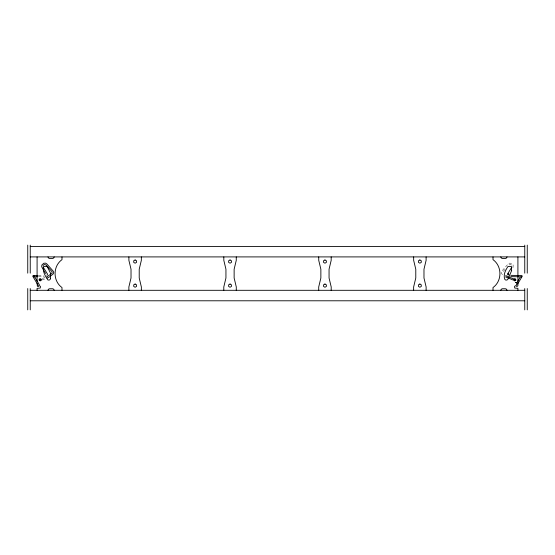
<?xml version="1.0" encoding="UTF-8"?>
<svg xmlns="http://www.w3.org/2000/svg" width="555" height="555" viewBox="0 0 555 555"><rect width="100%" height="100%" fill="white"/><g stroke="black" fill="none" stroke-linecap="round" stroke-linejoin="round"><path stroke-width="0.42" stroke-dasharray="2.77 2.08" d="M513.028 267.614L513.139 265.026L512.508 264.145L511.259 263.257L509.421 263.139L508.172 263.93L501.741 271.222L501.248 272.769L502.011 274.142L503.787 275.523M505.106 269.335L502.879 271.86L503.003 273.289M509.011 264.915L510.815 264.513L511.904 265.491M42.326 278.485L45.316 277.403M42.034 279.963L47.293 278.055M38.288 275.419L43.332 275.356M38.385 276.702L44.317 276.633"/><path stroke-width="0.83" d="M141.345 290.3L141.372 287.004L139.215 277.979L139.215 269.237L141.345 260.337L141.345 256.909M236.263 290.3L236.298 287.004L234.134 277.979L234.134 269.237L236.263 260.337L236.263 256.909M331.182 290.3L331.217 287.004L329.059 277.979L329.059 269.237L331.182 260.337L331.182 256.909M426.108 290.3L426.136 287.004L423.978 277.979L423.978 269.237L426.108 260.337L426.108 256.909M516.31 285.228L516.92 282.731L515.706 282.433L516.92 282.731M54.203 256.909L53.731 257.999L52.649 258.464L49.534 258.464L48.452 257.999L47.98 256.909M47.98 290.3L48.452 289.217L49.534 288.746L52.649 288.746L53.731 289.217L54.203 290.3M507.02 256.909L506.548 257.999L505.466 258.464L502.351 258.464L501.269 257.999L500.797 256.909M500.797 290.3L501.269 289.217L502.351 288.746L505.466 288.746L506.548 289.217L507.02 290.3M38.843 285.957L38.371 286.54L37.358 286.262L37.088 283.071M517.718 281.329L520.25 277.105M517.579 284.104L522.255 276.265L521.908 275.537L510.85 275.349M511.87 267.066L507.478 274.156L508.123 275.28M43.117 265.491L44.206 264.513L46.003 264.915L52.142 271.86L52.01 273.289L46.814 276.862M49.541 276.862L47.293 278.055M50.047 276.445L53.003 274.142L53.773 272.769L53.28 271.222L46.842 263.93L45.593 263.139L43.762 263.257L41.875 265.026L41.701 266.795L45.6 273.483M46.897 275.28L47.536 274.156L43.151 267.066M513.791 279.214L514.783 278.617L515.789 279.179L515.81 280.337L514.818 280.927L513.805 280.365L513.798 279.789M515.498 285.603L514.492 286.54L514.762 288.066L517.912 288.343L517.912 290.3M33.931 276.792L37.539 276.716M37.449 275.426L33.106 275.537L32.766 276.265L38.281 285.513M30.241 246.42L524.759 246.42M30.241 256.909L524.759 256.909M30.241 290.3L524.759 290.3M30.241 300.789L524.759 300.789M510.697 276.633L521.665 276.813M39.502 285.603L40.508 286.54L40.237 288.066L37.088 288.343L37.088 290.3M513.444 278.756L507.194 276.536L505.758 275.44M512.98 279.963L505.48 276.862M514.735 279.248L515.428 279.658L515.248 280.442L514.45 280.518L514.131 279.775M508.796 274.337L508.186 273.775L508.734 274.142M508.186 273.775L508.775 274.323M39.405 284.854L33.917 275.655L34.056 276.425M516.157 285.957L516.982 286.54L517.912 285.603L517.912 256.909M413.655 290.3L413.628 287.004L415.785 277.979L415.785 269.237L413.655 260.337L413.655 256.909M318.736 290.3L318.702 287.004L320.866 277.979L320.866 269.237L318.736 260.337L318.736 256.909M223.818 290.3L223.783 287.004L225.94 277.979L225.94 269.237L223.818 260.337L223.818 256.909M128.892 290.3L128.864 287.004L131.022 277.979L131.022 269.237L128.892 260.337L128.892 256.909M527.25 245.13L527.25 273.15M527.25 288.545L527.25 309.87M524.759 245.13L524.759 273.15M524.759 288.545L524.759 309.87M493.013 256.909L493.013 259.65C502.226 266.213 502.226 281.003 493.013 287.559L493.013 290.3M61.987 256.909L61.987 259.65C52.774 266.213 52.774 281.003 61.987 287.559L61.987 290.3M37.088 256.909L37.088 281.385M30.241 245.13L30.241 273.15M30.241 288.545L30.241 309.87M27.75 245.13L27.75 273.15M27.75 288.545L27.75 309.87M39.211 279.179L39.19 280.337L40.182 280.927L41.195 280.365L41.209 279.214L40.217 278.617L39.211 279.179M511.627 270.632L507.978 279.075L507.11 279.956L505.882 280.129L504.842 279.463C503.024 274.864 505.466 270.146 508.033 266.428L511.356 266.553L511.627 270.632M50.588 278.305L50.158 279.463L49.117 280.129L47.89 279.956C45.413 276.182 42.222 271.333 43.644 266.553L46.488 266.275L47.321 266.788L50.387 272.873L50.588 278.305M40.89 279.775L40.57 280.518L39.766 280.442L39.592 279.658L40.279 279.248L40.89 279.775M135.122 259.962L133.72 260.767L133.72 262.383L135.122 263.195L136.523 262.383L136.523 260.767L135.122 259.962M135.122 284.014L133.72 284.826L133.72 286.442L135.122 287.254L136.523 286.442L136.523 284.826L135.122 284.014M230.041 259.962L228.639 260.767L228.639 262.383L230.041 263.195L231.442 262.383L231.442 260.767L230.041 259.962M230.041 284.014L228.639 284.826L228.639 286.442L230.041 287.254L231.442 286.442L231.442 284.826L230.041 284.014M324.959 259.962L323.558 260.767L323.558 262.383L324.959 263.195L326.361 262.383L326.361 260.767L324.959 259.962M324.959 284.014L323.558 284.826L323.558 286.442L324.959 287.254L326.361 286.442L326.361 284.826L324.959 284.014M419.878 259.962L418.477 260.767L418.477 262.383L419.878 263.195L421.28 262.383L421.28 260.767L419.878 259.962M419.878 284.014L418.477 284.826L418.477 286.442L419.878 287.254L421.28 286.442L421.28 284.826L419.878 284.014"/></g></svg>
